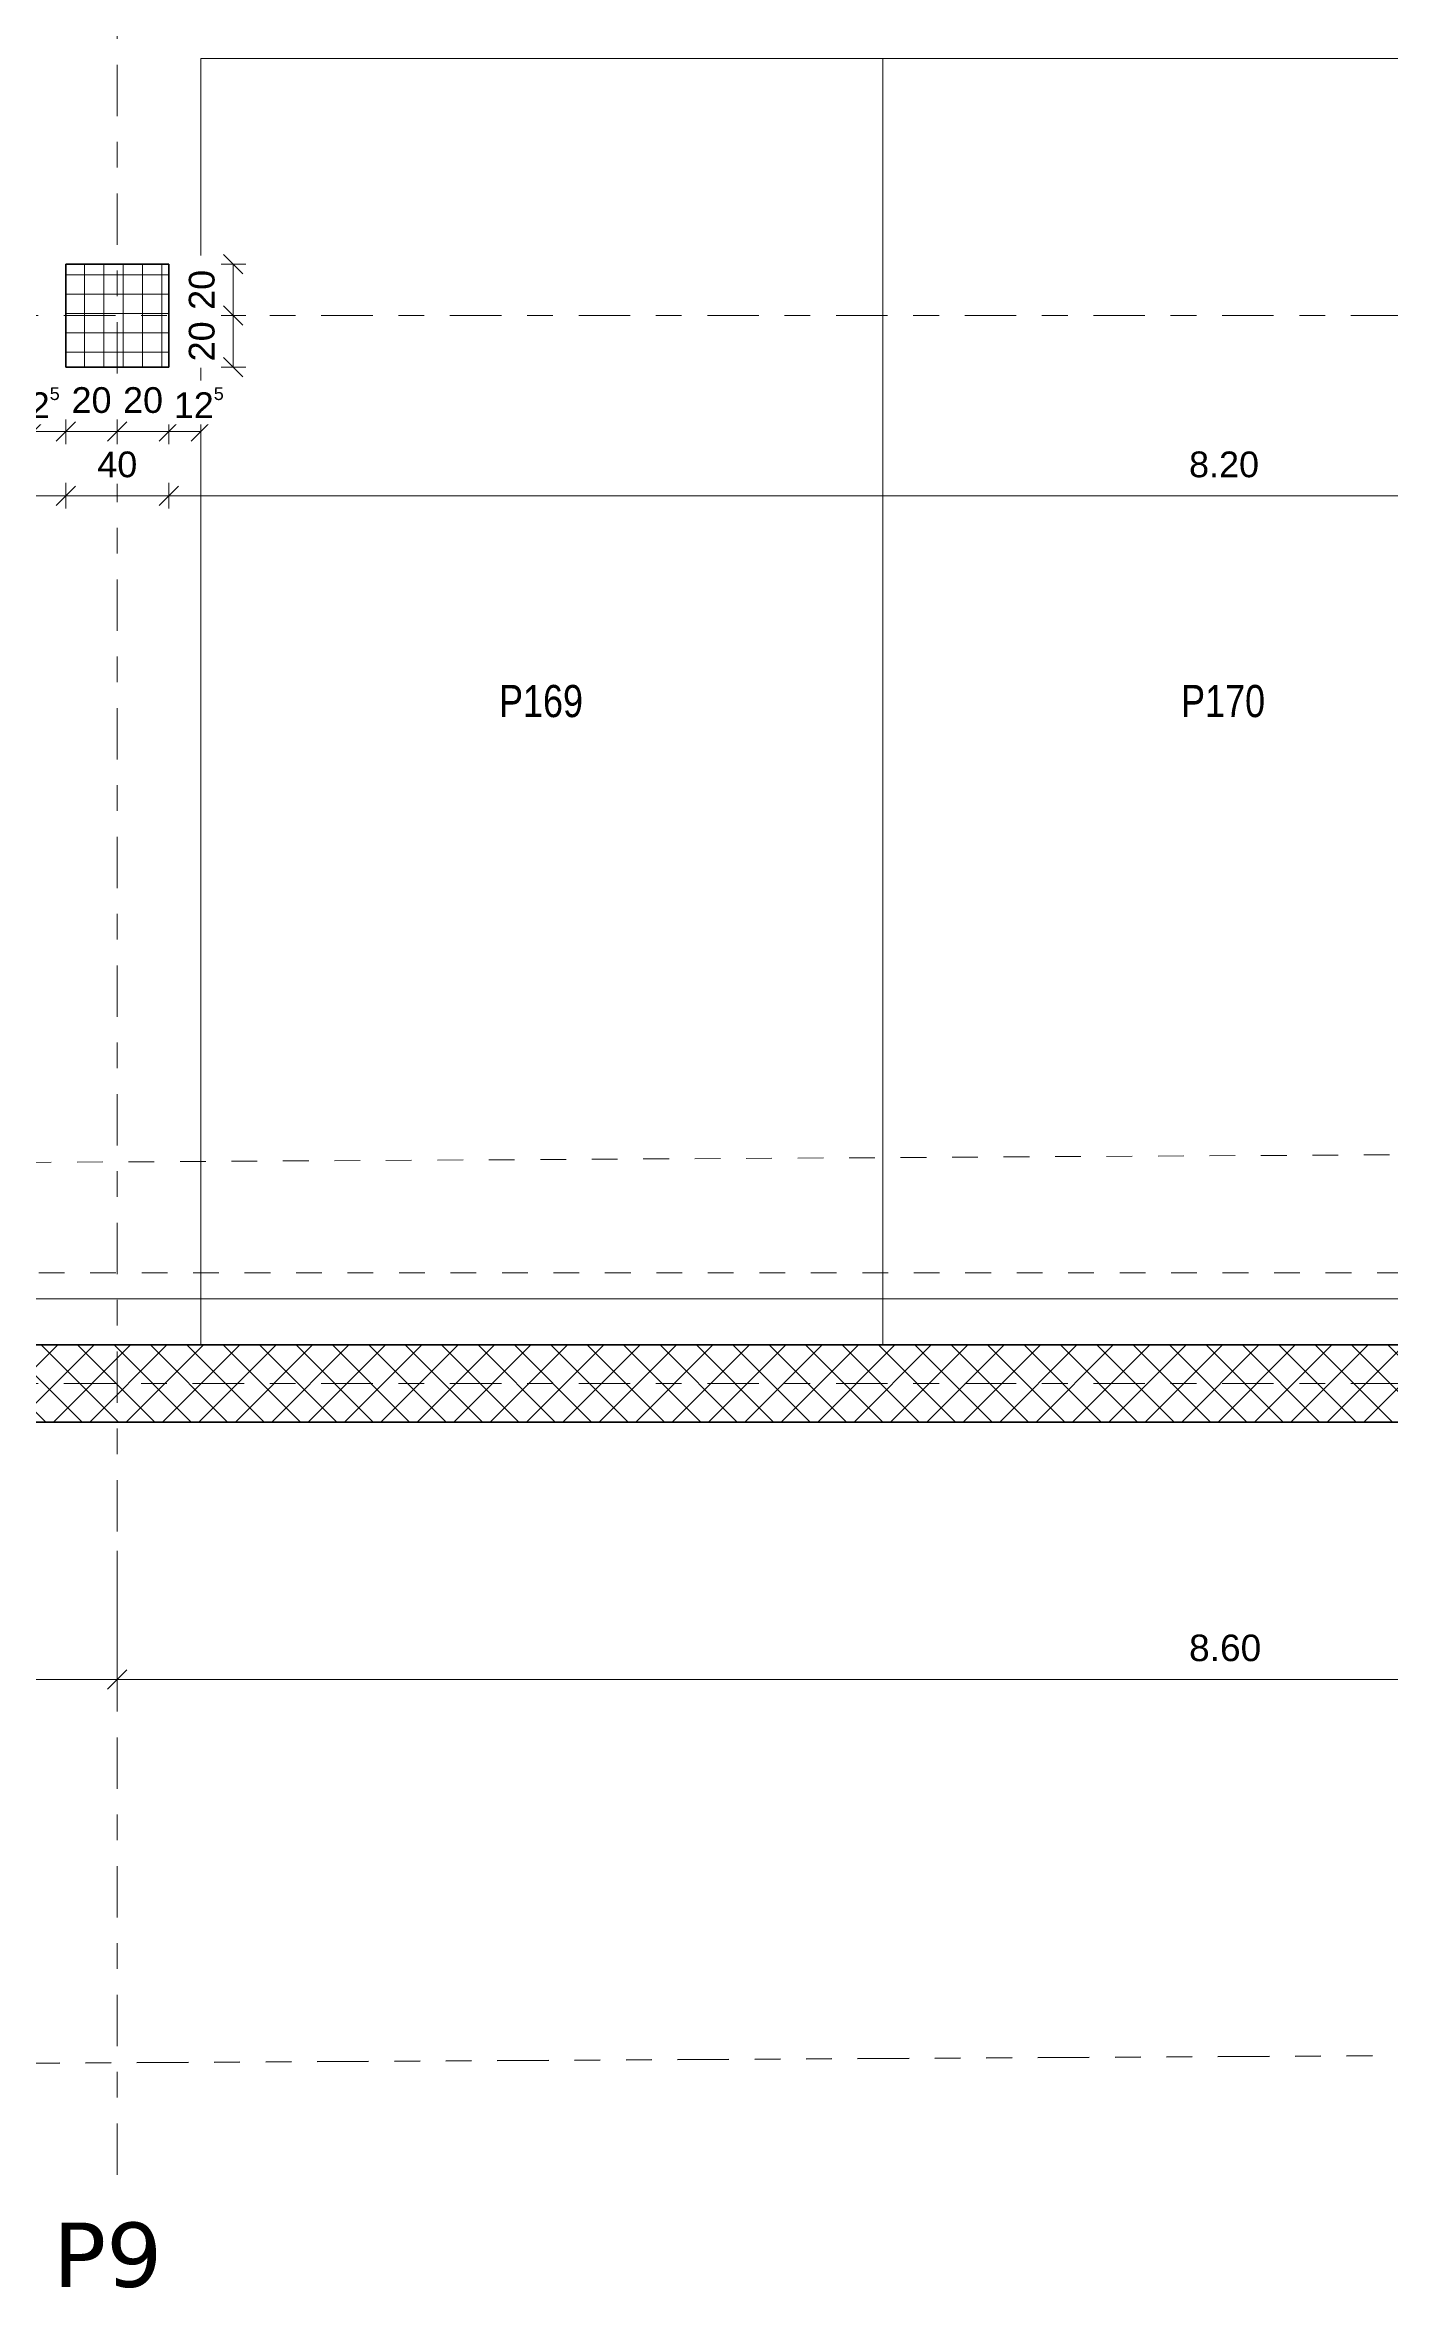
# Model space of a CAD drawing. Header units: metres. Extents: x -85.4 to -16.9, y -21.5 to 5.8.
# Drawn here: x -58.35 to -53.13, y -21.1 to -12.38 of the extents above; entities that cross this region are included whole.
import ezdxf

# ---------------------------------------------------------------- set-up
doc = ezdxf.new("R2010")
doc.units = ezdxf.units.M
for name, pattern in [('_Grundgrenze_', [0.45, 0.2, -0.05, 0.05, -0.05, 0.05, -0.05]), ('_Rasterlinie_', [0.375, 0.2, -0.05, 0.075, -0.05]), ('_Strichliert - Fein_', [0.15, 0.1, -0.05]), ('Gestrichelt', [0.1, 0.05, -0.05])]:
    doc.linetypes.add(name, pattern=pattern)
for name, color, linetype, lineweight in [('A-____-____-DIMS', 7, 'Continuous', 5), ('A-____-____-DIMS-50', 7, 'Continuous', 5), ('A-FLOR-____-OTLN', 7, 'Continuous', 9), ('A-WALL-____-MCUT', 7, 'Continuous', 35), ('A-WALL-____-PATT', 7, 'Continuous', 35), ('C-PRKG-____-IDEN', 7, 'Continuous', 5), ('C-PRKG-____-OTLN', 7, 'Continuous', 9), ('S-COLS-____-MCUT', 7, 'Continuous', 35), ('S-COLS-____-OTLN', 7, 'Continuous', 9), ('S-GRID-____-OTLN', 7, 'Continuous', 5)]:
    doc.layers.add(name, color=color, linetype=linetype, lineweight=lineweight)
for name, color, linetype, lineweight, true_color in [('A-DETL-____-OTLN', 5, 'Continuous', 9, 0x0000ff), ('C-PROP-LINE-OTLN', 7, '_Grundgrenze_', 25, 0x800000), ('S-GRID-____-IDEN', 7, 'Continuous', 9, 0x5555aa)]:
    doc.layers.add(name, color=color, linetype=linetype, lineweight=lineweight, true_color=true_color)
doc.styles.add('Arial_2', font='arial.ttf', dxfattribs={"height": 0.1})
doc.styles.add('Arial_3', font='arial.ttf', dxfattribs={"width": 0.8, "height": 0.125})
doc.styles.add('Arial_B', font='arial.ttf', dxfattribs={"height": 0.103175})
doc.styles.add('Verdana_B', font='verdana.ttf', dxfattribs={"height": 0.25})
doc.dimstyles.new('SUB_Rohbau_Aussen_Vermassung', dxfattribs={"dimscale": 0.3048, "dimtxt": 0.102026, "dimasz": 0.246063, "dimexe": 0.164042, "dimexo": 0.0625, "dimgap": 0.123031, "dimtad": 1, "dimrnd": 0.005, "dimzin": 0, "dimdsep": 46, "dimtxsty": 'Arial_B', "dimblk1": 'OBLIQUE', "dimblk2": 'OBLIQUE', "dimsah": 1, "dimcen": 0.09, "dimazin": 0, "dimtfac": 1, "dimtdec": 4, "dimtix": 1, "dimtmove": 0, "dimatfit": 3, "dimfxl": 1.64042, "dimfxlon": 1, "dimtvp": 1, "dimtfill": 1, "dimtolj": 1, "dimtzin": 0, "dimarcsym": 2})
doc.dimstyles.new('SUB_Rohbau_fein', dxfattribs={"dimscale": 0.3048, "dimtxt": 0.102026, "dimasz": 0.246063, "dimexe": 0.164042, "dimexo": 0.0625, "dimgap": 0.123031, "dimtad": 1, "dimdec": 1, "dimlfac": 100, "dimrnd": 0.5, "dimdsep": 46, "dimtxsty": 'Arial_2', "dimblk1": 'OBLIQUE', "dimblk2": 'OBLIQUE', "dimsah": 1, "dimcen": 0.09, "dimazin": 0, "dimtfac": 1, "dimtdec": 4, "dimtix": 1, "dimtmove": 0, "dimatfit": 3, "dimfxl": 0.164042, "dimfxlon": 1, "dimtvp": 1, "dimtfill": 1, "dimtolj": 1, "dimtzin": 0, "dimarcsym": 2})
doc.dimstyles.new('SUB_Rohbau_fein_1', dxfattribs={"dimscale": 0.3048, "dimtxt": 0.102026, "dimasz": 0.246063, "dimexe": 0.164042, "dimexo": 0.0625, "dimgap": 0.123031, "dimtad": 1, "dimrnd": 0.005, "dimzin": 0, "dimdsep": 46, "dimtxsty": 'Arial_2', "dimblk1": 'OBLIQUE', "dimblk2": 'OBLIQUE', "dimsah": 1, "dimcen": 0.09, "dimazin": 0, "dimtfac": 1, "dimtdec": 4, "dimtix": 1, "dimtmove": 0, "dimatfit": 3, "dimfxl": 0.164042, "dimfxlon": 1, "dimtvp": 1, "dimtfill": 1, "dimtolj": 1, "dimtzin": 0, "dimarcsym": 2})
doc.dimstyles.new('SUB_Rohbau_fein_3', dxfattribs={"dimscale": 0.3048, "dimtxt": 0.102026, "dimasz": 0.246063, "dimexe": 0.164042, "dimexo": 0.0625, "dimgap": 0.123031, "dimtad": 1, "dimdec": 1, "dimlfac": 100, "dimrnd": 0.5, "dimdsep": 46, "dimtxsty": 'Arial_2', "dimblk1": 'OBLIQUE', "dimblk2": 'OBLIQUE', "dimsah": 1, "dimcen": 0.09, "dimazin": 0, "dimtfac": 1, "dimtdec": 4, "dimtix": 1, "dimtmove": 2, "dimatfit": 3, "dimfxl": 0.164042, "dimfxlon": 1, "dimtvp": 1, "dimtfill": 1, "dimtolj": 1, "dimtzin": 0, "dimarcsym": 2})

# ---------------------------------------------------------------- blocks, each defined once
blk = doc.blocks.new('PP_Parkplatz - 2650 x 5000-V1--01_UG_OK_FFB_AF_lu')
at = {"layer": 'C-PRKG-____-OTLN', "color": 253, "true_color": 0x999999}
for p, q in [((-49.798, -12.4345), (-52.448, -12.4345)), ((-52.448, -17.4334), (-52.448, -12.4345)), ((-49.798, -12.4345), (-52.448, -12.4345)), ((-52.448, -12.4345), (-52.448, -17.4334)), ((-52.448, -17.4334), (-52.448, -12.4345)), ((-52.448, -12.4345), (-49.798, -12.4345)), ((-52.448, -12.4345), (-52.448, -12.4345)), ((-49.798, -17.4334), (-49.798, -12.4345)), ((-49.798, -17.4334), (-49.798, -12.4345)), ((-49.798, -12.4345), (-49.798, -17.4334)), ((-49.798, -12.4345), (-49.798, -12.4345))]:
    blk.add_line(p, q, dxfattribs=at)
blk = doc.blocks.new('Family - ___-13919876--01_UG_OK_FFB_AF_lu')
at = {"layer": 'C-PROP-LINE-OTLN'}
blk.add_line((-78.996, -20.3395), (-18.6781, -20.0011), dxfattribs=at)
blk = doc.blocks.new('DIMBLOCK3--01_UG_OK_FFB_AF_lu')
at = {"layer": 'A-____-____-DIMS-50'}
for p, q in [((-66.673, -18.7334), (-66.673, -18.2334)), ((-58.073, -18.7334), (-58.073, -18.2334)), ((-66.673, -18.7334), (-66.7105, -18.7709)), ((-66.673, -18.7334), (-66.6355, -18.6959)), ((-66.673, -18.7334), (-58.073, -18.7334)), ((-66.673, -18.7334), (-66.673, -18.7834)), ((-58.073, -18.7334), (-58.1105, -18.7709)), ((-58.073, -18.7334), (-58.0355, -18.6959)), ((-58.073, -18.7334), (-58.073, -18.7834))]:
    blk.add_line(p, q, dxfattribs=at)
at = {"layer": 'A-____-____-DIMS-50', "color": 0, "insert": (-62.5087, -18.5588), "char_height": 0.10317, "width": 0.325653, "attachment_point": 1, "line_spacing_factor": 0.941778, "style": 'Arial_B', "bg_fill": 3, "box_fill_scale": 1.25, "bg_fill_color": 256, "bg_fill_true_color": 13158600, "bg_fill_transparency": 0}
blk.add_mtext('8.60', dxfattribs=at)
blk = doc.blocks.new('_Oblique')
at = {"color": 0, "linetype": 'ByBlock', "lineweight": -2}
blk.add_line((-0.5, -0.5), (0.5, 0.5), dxfattribs=at)
blk = doc.blocks.new('DIMBLOCK4--01_UG_OK_FFB_AF_lu')
at = {"layer": 'A-____-____-DIMS-50'}
for p, q in [((-58.073, -18.7334), (-58.073, -18.2334)), ((-49.473, -18.7334), (-49.473, -18.2334)), ((-58.073, -18.7334), (-58.1105, -18.7709)), ((-58.073, -18.7334), (-58.0355, -18.6959)), ((-58.073, -18.7334), (-49.473, -18.7334)), ((-58.073, -18.7334), (-58.073, -18.7834)), ((-49.473, -18.7334), (-49.5105, -18.7709)), ((-49.473, -18.7334), (-49.4355, -18.6959)), ((-49.473, -18.7334), (-49.473, -18.7834))]:
    blk.add_line(p, q, dxfattribs=at)
at = {"layer": 'A-____-____-DIMS-50', "color": 0, "insert": (-53.9087, -18.5588), "char_height": 0.10317, "width": 0.325653, "attachment_point": 1, "line_spacing_factor": 0.941778, "style": 'Arial_B', "bg_fill": 3, "box_fill_scale": 1.25, "bg_fill_color": 256, "bg_fill_true_color": 13158600, "bg_fill_transparency": 0}
blk.add_mtext('8.60', dxfattribs=at)
blk = doc.blocks.new('DIMBLOCK39--01_UG_OK_FFB_AF_lu')
at = {"layer": 'A-____-____-DIMS-50'}
for p, q in [((-66.473, -14.1334), (-66.473, -14.0834)), ((-66.473, -14.1334), (-66.4355, -14.0959)), ((-58.273, -14.1334), (-58.273, -14.0834)), ((-58.273, -14.1334), (-58.2355, -14.0959)), ((-66.473, -14.1334), (-66.5105, -14.1709)), ((-66.473, -14.1334), (-58.273, -14.1334)), ((-66.473, -14.1334), (-66.473, -14.1834)), ((-58.273, -14.1334), (-58.3105, -14.1709)), ((-58.273, -14.1334), (-58.273, -14.1834))]:
    blk.add_line(p, q, dxfattribs=at)
at = {"layer": 'A-____-____-DIMS-50', "color": 0, "insert": (-62.5087, -13.9614), "char_height": 0.1, "width": 0.325653, "attachment_point": 1, "line_spacing_factor": 0.941778, "style": 'Arial_2', "bg_fill": 3, "box_fill_scale": 1.25, "bg_fill_color": 256, "bg_fill_true_color": 13158600, "bg_fill_transparency": 0}
blk.add_mtext('8.20', dxfattribs=at)
blk = doc.blocks.new('DIMBLOCK40--01_UG_OK_FFB_AF_lu')
at = {"layer": 'A-____-____-DIMS-50'}
for p, q in [((-58.273, -14.1334), (-58.273, -14.0834)), ((-58.273, -14.1334), (-58.2355, -14.0959)), ((-57.873, -14.1334), (-57.873, -14.0834)), ((-57.873, -14.1334), (-57.8355, -14.0959)), ((-58.273, -14.1334), (-58.3105, -14.1709)), ((-58.273, -14.1334), (-57.873, -14.1334)), ((-58.273, -14.1334), (-58.273, -14.1834)), ((-57.873, -14.1334), (-57.9105, -14.1709)), ((-57.873, -14.1334), (-57.873, -14.1834))]:
    blk.add_line(p, q, dxfattribs=at)
at = {"layer": 'A-____-____-DIMS-50', "color": 0, "insert": (-58.1506, -13.9614), "char_height": 0.1, "width": 0.186088, "attachment_point": 1, "line_spacing_factor": 0.941778, "style": 'Arial_2', "bg_fill": 3, "box_fill_scale": 1.25, "bg_fill_color": 256, "bg_fill_true_color": 13158600, "bg_fill_transparency": 0}
blk.add_mtext('40', dxfattribs=at)
blk = doc.blocks.new('DIMBLOCK41--01_UG_OK_FFB_AF_lu')
at = {"layer": 'A-____-____-DIMS-50'}
for p, q in [((-57.873, -14.1334), (-57.873, -14.0834)), ((-57.873, -14.1334), (-57.8355, -14.0959)), ((-49.673, -14.1334), (-49.673, -14.0834)), ((-49.673, -14.1334), (-49.6355, -14.0959)), ((-57.873, -14.1334), (-57.9105, -14.1709)), ((-57.873, -14.1334), (-49.673, -14.1334)), ((-57.873, -14.1334), (-57.873, -14.1834)), ((-49.673, -14.1334), (-49.7105, -14.1709)), ((-49.673, -14.1334), (-49.673, -14.1834))]:
    blk.add_line(p, q, dxfattribs=at)
at = {"layer": 'A-____-____-DIMS-50', "color": 0, "insert": (-53.9087, -13.9614), "char_height": 0.1, "width": 0.325653, "attachment_point": 1, "line_spacing_factor": 0.941778, "style": 'Arial_2', "bg_fill": 3, "box_fill_scale": 1.25, "bg_fill_color": 256, "bg_fill_true_color": 13158600, "bg_fill_transparency": 0}
blk.add_mtext('8.20', dxfattribs=at)
blk = doc.blocks.new('DIMBLOCK293--01_UG_OK_FFB_AF_lu')
at = {"layer": 'A-____-____-DIMS-50'}
for p, q in [((-57.623, -13.2334), (-57.673, -13.2334)), ((-57.623, -13.2334), (-57.6605, -13.1959)), ((-57.623, -13.2334), (-57.623, -13.4334)), ((-57.623, -13.2334), (-57.5855, -13.2709)), ((-57.623, -13.2334), (-57.573, -13.2334)), ((-57.623, -13.4334), (-57.6605, -13.3959)), ((-57.623, -13.4334), (-57.673, -13.4334)), ((-57.623, -13.4334), (-57.5855, -13.4709)), ((-57.623, -13.4334), (-57.573, -13.4334))]:
    blk.add_line(p, q, dxfattribs=at)
at = {"layer": 'A-____-____-DIMS-50', "color": 0, "insert": (-57.795, -13.411), "char_height": 0.1, "width": 0.186088, "attachment_point": 1, "rotation": 90, "line_spacing_factor": 0.941778, "style": 'Arial_2', "bg_fill": 3, "box_fill_scale": 1.25, "bg_fill_color": 256, "bg_fill_true_color": 13158600, "bg_fill_transparency": 0}
blk.add_mtext('20', dxfattribs=at)
blk = doc.blocks.new('DIMBLOCK294--01_UG_OK_FFB_AF_lu')
at = {"layer": 'A-____-____-DIMS-50'}
for p, q in [((-57.623, -13.4334), (-57.6605, -13.3959)), ((-57.623, -13.4334), (-57.673, -13.4334)), ((-57.623, -13.4334), (-57.623, -13.6334)), ((-57.623, -13.4334), (-57.5855, -13.4709)), ((-57.623, -13.4334), (-57.573, -13.4334)), ((-57.623, -13.6334), (-57.6605, -13.5959)), ((-57.623, -13.6334), (-57.673, -13.6334)), ((-57.623, -13.6334), (-57.5855, -13.6709)), ((-57.623, -13.6334), (-57.573, -13.6334))]:
    blk.add_line(p, q, dxfattribs=at)
at = {"layer": 'A-____-____-DIMS-50', "color": 0, "insert": (-57.795, -13.611), "char_height": 0.1, "width": 0.186088, "attachment_point": 1, "rotation": 90, "line_spacing_factor": 0.941778, "style": 'Arial_2', "bg_fill": 3, "box_fill_scale": 1.25, "bg_fill_color": 256, "bg_fill_true_color": 13158600, "bg_fill_transparency": 0}
blk.add_mtext('20', dxfattribs=at)
blk = doc.blocks.new('DIMBLOCK299--01_UG_OK_FFB_AF_lu')
at = {"layer": 'A-____-____-DIMS-50'}
for p, q in [((-58.398, -13.8834), (-58.398, -13.8334)), ((-58.398, -13.8834), (-58.3605, -13.8459)), ((-58.273, -13.8834), (-58.273, -13.8334)), ((-58.273, -13.8834), (-58.2355, -13.8459)), ((-58.398, -13.8834), (-58.4355, -13.9209)), ((-58.398, -13.8834), (-58.273, -13.8834)), ((-58.398, -13.8834), (-58.398, -13.9334)), ((-58.273, -13.8834), (-58.3105, -13.9209)), ((-58.273, -13.8834), (-58.273, -13.9334))]:
    blk.add_line(p, q, dxfattribs=at)
at = {"layer": 'A-____-____-DIMS-50', "color": 0, "insert": (-58.4908, -13.7114), "char_height": 0.1, "width": 0.248525, "attachment_point": 1, "line_spacing_factor": 0.941778, "style": 'Arial_2', "bg_fill": 3, "box_fill_scale": 1.25, "bg_fill_color": 256, "bg_fill_true_color": 13158600, "bg_fill_transparency": 0}
blk.add_mtext('12\\A2\\H0.5x;\\S5^  ;\\H2x;', dxfattribs=at)
blk = doc.blocks.new('DIMBLOCK300--01_UG_OK_FFB_AF_lu')
at = {"layer": 'A-____-____-DIMS-50'}
for p, q in [((-58.273, -13.8834), (-58.273, -13.8334)), ((-58.273, -13.8834), (-58.2355, -13.8459)), ((-58.073, -13.8834), (-58.073, -13.8334)), ((-58.073, -13.8834), (-58.0355, -13.8459)), ((-58.273, -13.8834), (-58.3105, -13.9209)), ((-58.273, -13.8834), (-58.073, -13.8834)), ((-58.273, -13.8834), (-58.273, -13.9334)), ((-58.073, -13.8834), (-58.1105, -13.9209)), ((-58.073, -13.8834), (-58.073, -13.9334))]:
    blk.add_line(p, q, dxfattribs=at)
at = {"layer": 'A-____-____-DIMS-50', "color": 0, "insert": (-58.2506, -13.7114), "char_height": 0.1, "width": 0.186088, "attachment_point": 1, "line_spacing_factor": 0.941778, "style": 'Arial_2', "bg_fill": 3, "box_fill_scale": 1.25, "bg_fill_color": 256, "bg_fill_true_color": 13158600, "bg_fill_transparency": 0}
blk.add_mtext('20', dxfattribs=at)
blk = doc.blocks.new('DIMBLOCK301--01_UG_OK_FFB_AF_lu')
at = {"layer": 'A-____-____-DIMS-50'}
for p, q in [((-58.073, -13.8834), (-58.073, -13.8334)), ((-58.073, -13.8834), (-58.0355, -13.8459)), ((-57.873, -13.8834), (-57.873, -13.8334)), ((-57.873, -13.8834), (-57.8355, -13.8459)), ((-58.073, -13.8834), (-58.1105, -13.9209)), ((-58.073, -13.8834), (-57.873, -13.8834)), ((-58.073, -13.8834), (-58.073, -13.9334)), ((-57.873, -13.8834), (-57.9105, -13.9209)), ((-57.873, -13.8834), (-57.873, -13.9334))]:
    blk.add_line(p, q, dxfattribs=at)
at = {"layer": 'A-____-____-DIMS-50', "color": 0, "insert": (-58.0506, -13.7114), "char_height": 0.1, "width": 0.186088, "attachment_point": 1, "line_spacing_factor": 0.941778, "style": 'Arial_2', "bg_fill": 3, "box_fill_scale": 1.25, "bg_fill_color": 256, "bg_fill_true_color": 13158600, "bg_fill_transparency": 0}
blk.add_mtext('20', dxfattribs=at)
blk = doc.blocks.new('DIMBLOCK302--01_UG_OK_FFB_AF_lu')
at = {"layer": 'A-____-____-DIMS-50'}
for p, q in [((-57.873, -13.8834), (-57.873, -13.8334)), ((-57.873, -13.8834), (-57.8355, -13.8459)), ((-57.748, -13.8834), (-57.748, -13.8334)), ((-57.748, -13.8834), (-57.7105, -13.8459)), ((-57.873, -13.8834), (-57.9105, -13.9209)), ((-57.873, -13.8834), (-57.748, -13.8834)), ((-57.873, -13.8834), (-57.873, -13.9334)), ((-57.748, -13.8834), (-57.7855, -13.9209)), ((-57.748, -13.8834), (-57.748, -13.9334))]:
    blk.add_line(p, q, dxfattribs=at)
at = {"layer": 'A-____-____-DIMS-50', "color": 0, "insert": (-57.8534, -13.7114), "char_height": 0.1, "width": 0.248525, "attachment_point": 1, "line_spacing_factor": 0.941778, "style": 'Arial_2', "bg_fill": 3, "box_fill_scale": 1.25, "bg_fill_color": 256, "bg_fill_true_color": 13158600, "bg_fill_transparency": 0}
blk.add_mtext('12\\A2\\H0.5x;\\S5^  ;\\H2x;', dxfattribs=at)

msp = doc.modelspace()

# ---------------------------------------------------------------- hatches: boundary and pattern name
at = {"layer": 'A-WALL-____-PATT', "lineweight": 9}
h = msp.add_hatch(dxfattribs=at)
h.set_pattern_fill('FP_1', color=256, style=0, pattern_type=2)
h.set_pattern_definition([(45, (0, 0), (-0.07071068, 0.07071068), []), (135, (0, 0), (-0.07071068, -0.07071068), [])])
h.paths.add_polyline_path([(-18.6781, -17.7334), (-18.6781, -17.4334), (-77.5379, -17.4334), (-77.508, -17.7334), (-35.3154, -17.7334)])
at = {"layer": 'S-COLS-____-OTLN'}
h = msp.add_hatch(dxfattribs=at)
h.set_pattern_fill('FP_2', color=256, style=0, pattern_type=2)
h.set_pattern_definition([(0, (0, 0), (0, 0.075), []), (90, (0, 0), (-0.075, 5e-18), [])])
h.paths.add_polyline_path([(-58.273, -13.6334), (-57.873, -13.6334), (-57.873, -13.2334), (-58.273, -13.2334)])

# ---------------------------------------------------------------- linework, layer by layer
at = {"layer": 'A-DETL-____-OTLN', "color": 30, "linetype": '_Strichliert - Fein_', "true_color": 0xff8000}
msp.add_line((-75.8289, -16.8216), (-18.6781, -16.5011), dxfattribs=at)
at = {"layer": 'A-DETL-____-OTLN', "color": 7, "linetype": 'Gestrichelt'}
msp.add_line((-18.6781, -17.1534), (-70.258, -17.1534), dxfattribs=at)
at = {"layer": 'A-FLOR-____-OTLN'}
msp.add_line((-70.258, -17.254), (-18.6781, -17.254), dxfattribs=at)
at = {"layer": 'A-WALL-____-MCUT'}
for p, q in [((-18.6781, -17.4334), (-70.258, -17.4334)), ((-77.508, -17.7334), (-18.6781, -17.7334))]:
    msp.add_line(p, q, dxfattribs=at)
at = {"layer": 'S-COLS-____-MCUT'}
for p, q in [((-57.873, -13.2334), (-58.273, -13.2334)), ((-58.273, -13.2334), (-58.273, -13.6334)), ((-57.873, -13.6334), (-57.873, -13.2334)), ((-58.273, -13.6334), (-57.873, -13.6334))]:
    msp.add_line(p, q, dxfattribs=at)
at = {"layer": 'S-GRID-____-OTLN', "color": 8, "linetype": '_Rasterlinie_', "true_color": 0x808080}
for p, q in [((-58.073, -20.6582), (-58.073, -11.8691)), ((-80.7802, -13.4334), (-17.3994, -13.4334)), ((-80.7802, -17.5834), (-17.3994, -17.5834))]:
    msp.add_line(p, q, dxfattribs=at)

# ---------------------------------------------------------------- block references
at = {"layer": 'C-PRKG-____-OTLN', "color": 253, "true_color": 0x999999}
for p in [(-5.3, 0), (-2.65, 0)]:
    msp.add_blockref('PP_Parkplatz - 2650 x 5000-V1--01_UG_OK_FFB_AF_lu', p, dxfattribs=at)
at = {"layer": 'C-PROP-LINE-OTLN'}
msp.add_blockref('Family - ___-13919876--01_UG_OK_FFB_AF_lu', (0, 0), dxfattribs=at)

# ---------------------------------------------------------------- texts
at = {"layer": 'S-GRID-____-IDEN', "color": 8, "lineweight": 5, "true_color": 0x808080, "insert": (-58.3228, -20.8436), "char_height": 0.25, "width": 0.601266, "attachment_point": 1, "style": 'Verdana_B'}
msp.add_mtext('P9', dxfattribs=at)

# ---------------------------------------------------------------- next in the draw order: texts
at = {"layer": 'C-PRKG-____-IDEN', "char_height": 0.125, "width": 0.391223, "attachment_point": 1, "style": 'Arial_3', "bg_fill": 3, "box_fill_scale": 1.25, "bg_fill_color": 256, "bg_fill_true_color": 13158600, "bg_fill_transparency": 0}
for s, insert in [('P169', (-56.5896, -14.8685)), ('P170', (-53.9396, -14.8685))]:
    msp.add_mtext(s, dxfattribs=dict(at, insert=insert))

# ---------------------------------------------------------------- next in the draw order: dimensions: what is measured, and where the dimension line sits
at = {"layer": 'A-____-____-DIMS'}
dim = msp.add_linear_dim(base=(-57.623, -13.4334), p1=(-57.673, -13.2334), p2=(-57.573, -13.4334), angle=90, dimstyle='SUB_Rohbau_fein', override={"dimpost": '<>', "dimfxl": 0.223607}, dxfattribs=at)
dim.commit()
dim.dimension.update_dxf_attribs({"geometry": 'DIMBLOCK293--01_UG_OK_FFB_AF_lu', "text_midpoint": (-57.7116, -13.3334)})
for base, p1, p2, dimstyle, override, picture, middle in [((-58.273, -14.1334), (-66.473, -14.0834), (-58.273, -14.0834), 'SUB_Rohbau_fein_1', {"dimpost": '<>', "dimfxl": 8.2}, 'DIMBLOCK39--01_UG_OK_FFB_AF_lu', (-62.373, -14.0449)), ((-58.073, -18.7334), (-66.673, -18.2334), (-58.073, -18.2334), 'SUB_Rohbau_Aussen_Vermassung', {"dimpost": '<>', "dimfxl": 8.6}, 'DIMBLOCK3--01_UG_OK_FFB_AF_lu', (-62.373, -18.6432))]:
    dim = msp.add_linear_dim(base=base, p1=p1, p2=p2, dimstyle=dimstyle, override=override, dxfattribs=at)
    dim.commit()
    dim.dimension.update_dxf_attribs({"geometry": picture, "text_midpoint": middle})

# ---------------------------------------------------------------- next in the draw order: dimensions: what is measured, and where the dimension line sits
dim = msp.add_linear_dim(base=(-57.623, -13.6334), p1=(-57.573, -13.4334), p2=(-57.673, -13.6334), angle=90, dimstyle='SUB_Rohbau_fein', override={"dimpost": '<>', "dimfxl": 0.223607}, dxfattribs=at)
dim.commit()
dim.dimension.update_dxf_attribs({"geometry": 'DIMBLOCK294--01_UG_OK_FFB_AF_lu', "text_midpoint": (-57.7116, -13.5334)})
for base, p1, p2, dimstyle, override, picture, middle in [((-57.873, -14.1334), (-58.273, -14.0834), (-57.873, -14.0834), 'SUB_Rohbau_fein', {"dimpost": '<>', "dimfxl": 0.4}, 'DIMBLOCK40--01_UG_OK_FFB_AF_lu', (-58.073, -14.0449)), ((-49.473, -18.7334), (-58.073, -18.2334), (-49.473, -18.2334), 'SUB_Rohbau_Aussen_Vermassung', {"dimpost": '<>', "dimfxl": 8.6}, 'DIMBLOCK4--01_UG_OK_FFB_AF_lu', (-53.773, -18.6432))]:
    dim = msp.add_linear_dim(base=base, p1=p1, p2=p2, dimstyle=dimstyle, override=override, dxfattribs=at)
    dim.commit()
    dim.dimension.update_dxf_attribs({"geometry": picture, "text_midpoint": middle})

# ---------------------------------------------------------------- next in the draw order: dimensions: what is measured, and where the dimension line sits
dim = msp.add_linear_dim(base=(-58.273, -13.8834), p1=(-58.398, -13.8334), p2=(-58.273, -13.8334), text='\\A1;12\\Q;{\\A1;{\\H0.5x;\\S5^ ;}}', dimstyle='SUB_Rohbau_fein_3', override={"dimpost": '<>', "dimfxl": 0.125}, dxfattribs=at)
dim.commit()
dim.dimension.update_dxf_attribs({"geometry": 'DIMBLOCK299--01_UG_OK_FFB_AF_lu', "text_midpoint": (-58.3666, -13.7781), "dimtype": 160})
dim = msp.add_linear_dim(base=(-49.673, -14.1334), p1=(-57.873, -14.0834), p2=(-49.673, -14.0834), dimstyle='SUB_Rohbau_fein_1', override={"dimpost": '<>', "dimfxl": 8.2}, dxfattribs=at)
dim.commit()
dim.dimension.update_dxf_attribs({"geometry": 'DIMBLOCK41--01_UG_OK_FFB_AF_lu', "text_midpoint": (-53.773, -14.0449)})

# ---------------------------------------------------------------- next in the draw order: dimensions: what is measured, and where the dimension line sits
dim = msp.add_linear_dim(base=(-58.073, -13.8834), p1=(-58.273, -13.8334), p2=(-58.073, -13.8334), dimstyle='SUB_Rohbau_fein', override={"dimpost": '<>', "dimfxl": 0.2}, dxfattribs=at)
dim.commit()
dim.dimension.update_dxf_attribs({"geometry": 'DIMBLOCK300--01_UG_OK_FFB_AF_lu', "text_midpoint": (-58.173, -13.7949)})

# ---------------------------------------------------------------- next in the draw order: dimensions: what is measured, and where the dimension line sits
dim = msp.add_linear_dim(base=(-57.873, -13.8834), p1=(-58.073, -13.8334), p2=(-57.873, -13.8334), dimstyle='SUB_Rohbau_fein', override={"dimpost": '<>', "dimfxl": 0.2}, dxfattribs=at)
dim.commit()
dim.dimension.update_dxf_attribs({"geometry": 'DIMBLOCK301--01_UG_OK_FFB_AF_lu', "text_midpoint": (-57.973, -13.7949)})

# ---------------------------------------------------------------- next in the draw order: dimensions: what is measured, and where the dimension line sits
dim = msp.add_linear_dim(base=(-57.748, -13.8834), p1=(-57.873, -13.8334), p2=(-57.748, -13.8334), text='\\A1;12\\Q;{\\A1;{\\H0.5x;\\S5^ ;}}', dimstyle='SUB_Rohbau_fein_3', override={"dimpost": '<>', "dimfxl": 0.125}, dxfattribs=at)
dim.commit()
dim.dimension.update_dxf_attribs({"geometry": 'DIMBLOCK302--01_UG_OK_FFB_AF_lu', "text_midpoint": (-57.7291, -13.7781), "dimtype": 160})

doc.saveas('drawing.dxf')
